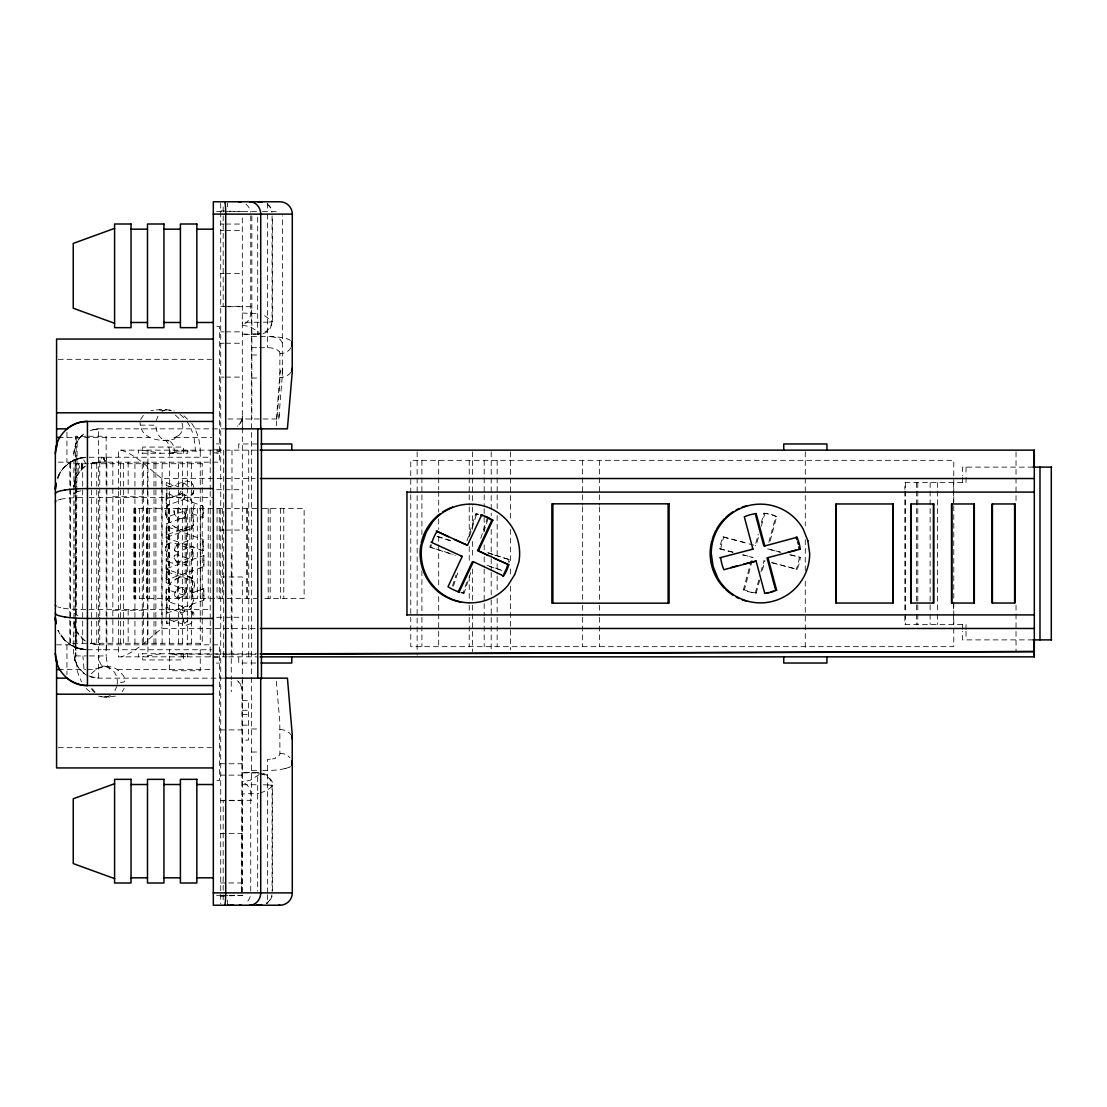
<?xml version="1.0" encoding="UTF-8"?>
<svg xmlns="http://www.w3.org/2000/svg" width="1107" height="1107" viewBox="0 0 1107 1107"><rect width="100%" height="100%" fill="white"/><g stroke="black" fill="none" stroke-linecap="round" stroke-linejoin="round"><path stroke-width="0.75" stroke-dasharray="5 3.75" d="M146.94 508.459L146.94 598.541L146.844 508.459M228.056 418.986L278.784 418.986L282.299 375.536L282.423 215.837M282.299 375.536L282.396 368.244M76.148 488.145L75.816 655.925L77.172 436.255M76.148 486.416L76.245 436.255M241.686 891.149L242.059 688L238.683 681.746M84.201 466.767L76.397 475.968L73.865 486.859L75.428 478.196L81.558 469.133L81.6 461.896M104.667 457.246L104.667 462.173M194.099 614.233L193.31 611.922L180.981 610.455M241.686 892.879L242.322 793.94L258.789 793.373M282.396 371.689L282.423 367.939M103.338 459.184L103.352 457.246L104.473 461.052M184.219 623.006L183.347 619.159M183.416 621.76L183.444 619.159M101.692 458.768L101.719 457.246M242.059 688L242.322 690.491L242.267 680.459M193.324 491.757C195.552 497.223 182.697 494.04 180.316 495.798L179.03 494.151L181.119 491.162M179.265 495.286L179.389 493.611M279.102 351.376A13.976 6.739 -3.8 0 1 279.905 353.105L279.808 385.07L276.335 425.683M78.168 472.938L78.362 463.03M168.015 562.148L174.159 563.449L193.158 556.655L193.158 546.111L178.144 551.59L175.39 551.272L174.56 549.805L176.995 544.879L193.158 538.777L193.158 527.97L166.853 537.186L166.853 547.37L168.901 547.149L166.811 551.314L167.475 549.999M175.28 546.858L174.56 549.805M180.51 529.589L182.752 530.101L178.227 528.842L172.097 525.244L166.105 517.287L165.538 510.036L168.665 504.806L166.188 503.823L166.188 493.168L203.19 506.148L203.093 517.523L203.19 506.148M175.459 515.488C175.722 516.872 171.696 508.929 176.082 508.459M174.256 513.136L174.007 510.521M193.836 490.733L190.1 499.229L194.043 504.432L192.895 511.655L193.434 510.576M185.838 516.236L183.79 511.282L178.864 508.445M184.578 611.092C185.27 609.459 183.042 614.343 181.451 612.641L166.188 607.3L166.188 618.633M185.021 497.486L183.098 499.672L166.853 505.442L166.853 517.121L182.807 511.545C186.543 510.424 186.211 517.246 182.959 517.855L166.853 523.486L166.853 534.709L193.158 525.493L193.158 515.115L191.469 515.475M117.19 684.251C118.172 677.512 114.865 669.832 108.292 667.258A15.332 13.118 90 0 0 97.541 668.656L96.876 669.002A22.32 22.32 0 0 0 95.922 669.555L91.411 673.651L89.971 676.349M73.865 490.346L73.865 453.538C73.878 445.664 77.836 438.012 84.243 433.432L78.459 439.188M73.865 486.859L74.958 479.608L74.432 481.587M178.988 577.411L170.893 582.683L166.77 588.952L166.437 597.337L169.329 601.447L166.853 602.416L166.853 613.084L203.854 600.105L203.854 588.73L192.175 592.591L194.611 584.205L193.172 579.528L187.65 576.041L178.891 577.411L181.174 576.664M166.078 593.283L166.092 591.816M242.322 429.71L242.322 416.509L241.34 421.338L238.683 425.254M276.335 681.317L279.808 721.93L279.905 753.895A13.893 6.684 3.3 0 1 278.549 756.15A12.883 6.005 1.5 0 1 275.518 757.921M73.865 453.538L75.539 444.599L80.548 436.642L76.397 442.648M192.092 604.63L193.531 600.271L192.092 604.63L189.435 607.023L192.853 613.928L192.314 612.392M185.962 588.786C189.02 591.733 180.552 599.261 177.853 597.988M278.784 418.986L279.255 414.226M182.683 487.08L183.458 483.233M276.459 418.986L279.919 373.46L281.081 369.641A2.463 1.91 0 0 0 282.299 368.534M184.911 593.006L184.177 589.962L182.295 588.398L166.188 582.766L166.188 571.544L192.493 580.76L192.397 591.124L192.493 580.76M185.146 495.161L183.9 499.091M192.023 593.919L192.327 594.597L190.501 590.944M174.781 595.718L174.532 594.556C174.726 588.564 183.375 586.157 184.994 587.845M192.493 567.476L192.397 578.283L192.493 567.476L176.331 561.36L174.117 558.177L174.242 555.617M192.978 493.847L193.739 490.733M192.507 526.724L191.373 527.984L193.185 525.645L193.946 522.047L191.926 513.565M193.78 509.455L193.919 508.307M193.545 493.68L193.531 492.02M242.142 418.612L240.634 422.722L237.493 426.306M759.734 580.068L756.289 592.992L755.292 592.992A40.115 39.977 -90 0 1 743.406 589.81L751.183 560.723M732.709 552.282L719.827 548.823A40.115 39.977 -90 0 1 723.009 536.909L755.223 545.557L758.253 534.252M761.27 522.933L763.858 513.247L764.854 513.247A40.115 39.977 -90 0 1 776.727 516.443L769.822 542.292M743.406 589.81L744.402 589.81L752.165 560.723M758.378 537.49L756.219 545.557L755.223 545.557M761.395 526.171L764.854 513.247M755.292 592.992L758.752 580.068M760.91 571.987L763.927 560.682L764.909 560.682L761.464 573.606M768.839 542.292L775.744 516.443L776.727 516.443M180.496 610.594L179.68 611.507L181.742 614.759L181.119 615.824M168.236 559.104L165.33 552.199L166.451 545.281M165.441 547.605L165.746 546.401M166.451 590.363L166.77 588.952M181.963 423.026C184.509 428.824 180.995 435.383 175.224 437.445L174.795 438.87C161.996 442.758 139.994 439.59 140.077 422.334M452.459 586.101L456.042 574.962M467.002 540.936L475.719 513.869L476.702 513.869A40.115 39.977 -90 0 1 479.137 514.326M453.455 586.101L458.575 570.188M469.534 536.162L476.702 513.869M460.72 592.619A40.115 39.977 -90 0 0 463.141 593.089L466.725 581.936M480.756 538.362L487.426 517.661M463.141 593.089L464.124 593.089L471.305 570.797M483.801 531.983L488.408 517.661M166.922 551.314L165.995 558.648L167.794 561.83M116.719 686.589L114.851 690.865M193.088 525.645L193.614 524.483M57.813 478.902C61.037 466.434 73.366 457.689 86.014 457.302M272.073 896.075L270.841 899.05L266.317 903.561L268.558 901.61M185.713 516.665L185.298 517.467M191.165 515.308L192.992 511.655M140.644 419.581L143.592 414.876M58.048 476.702C62.462 465.895 73.297 458.284 84.879 457.343L83.841 457.44M184.855 593.504L182.378 594.777M242.322 785.223L242.322 783.95M124.109 688.471L122.282 691.529M57.398 478.044L61.093 471.015L57.896 476.785M169.399 619.754L186.197 625.22L190.293 623.878L192.701 620.349M73.865 493.694L77.988 491.453M166.285 507.836L167.641 505.968M242.322 323.064L242.322 321.791M190.971 623.31L192.078 621.94M166.742 544.769L169.675 542.956L173.495 542.79L192.493 549.584L192.397 560.142L192.493 549.584M184.454 594.971L185.132 594.196M81.558 469.133L86.526 465.3M178.338 435.701L172.706 438.497M185.45 622.84L187.969 620.46M184.592 518.145L185.021 517.827M176.124 545.779L176.995 544.879M259.066 774.623L250.21 780.269L242.322 781.777M174.394 555.271L177.48 554.662L192.493 560.142M266.317 903.561L267.133 902.855A12.343 11.983 -90 0 0 271.921 894.802M63.694 467.749L70.336 462.173A32.089 32.089 0 0 1 86.235 457.26M255.136 628.472L161.843 628.472C148.753 638.255 137.047 651.663 121.244 656.852M182.655 530.101L186.986 530.211L191.469 527.984M182.89 596.272L183.61 595.663M178.891 588.343L176.705 590.1M191.027 605.75L189.726 606.594M174.92 579.57L176.802 578.38M185.187 623.006L184.426 623.103M68.426 463.487L76.023 459.336M289.467 767.165L290.477 766.597M184.329 518.408L179.403 518.477L175.944 516.153M188.619 529.755L190.127 528.994M110.188 695.514L108.292 696.428A15.332 13.118 -90 0 1 104.238 697.175L98.537 696.082M242.322 334.12L259.08 333.996L242.322 334.549M260.325 793.082C266.012 790.689 277.082 786.869 270.482 779.065L265.971 774.43L263.106 773.447M259.08 333.996L257.682 334.549L257.682 214.121M97.541 668.656L103.325 666.788A20.881 20.881 0 0 1 109.787 666.746C117.37 665.708 135.331 685.98 117.356 681.843M168.458 487.052L184.578 481.42C188.135 479.857 193.642 482.887 193.808 487.481M182.018 493.611L166.853 498.953L166.853 487.62L166.949 498.953L182.018 493.611L185.077 494.718M166.853 568.486L203.854 555.506L203.854 566.784L166.853 579.764L166.853 568.486L166.949 579.764M192.59 592.688L203.854 588.73M177.826 619.934L166.853 623.753L166.853 620.833L170.132 619.726M172.374 453.233L185.768 450.148M260.076 333.304L257.682 334.12L261.75 333.705M74.127 460.138L84.879 457.343M90.193 430.429L98.537 428.852L224.79 428.852M115.432 696.137L104.238 697.175L99.215 696.012M90.414 463.556L98.537 462.173L219.49 462.173L219.49 326.523L216.405 326.523M175.971 508.459L178.96 508.445M57.785 500.115L60.733 499.354M78.583 458.492L85.723 457.426M91.286 463.266L98.537 462.173L92.476 462.934L94.967 462.435M150.884 410.752L153.665 410.143M263.106 333.553L265.971 332.57L270.482 327.935L272.488 321.57L272.488 215.823M174.532 452.472L169.302 453.233M179.625 597.808L178.767 597.946M98.537 428.852L91.286 429.945L98.537 428.852L98.537 486.471M160.695 653.767L142.166 656.852M216.405 452.14L219.49 451.767L216.405 450.798M94.565 462.505L98.537 462.173M220.722 896.089L242.322 895.342L237.535 895.342M220.722 895.812L242.322 895.342M242.322 313.06L258.789 313.627M183.762 483.15L184.523 483.247M156.488 409.853L167.005 409.825L174.311 411.029M169.302 653.767L227.295 653.933M229.024 653.933L256.672 653.85M171.986 654.099L255.675 654.251M259.149 322.262L242.322 322.262M216.543 211.658L260.782 211.658M262.484 211.658L279.96 211.658M220.722 224.043L224.043 224.043M225.703 224.043L242.322 224.043M220.722 230.491L224.043 230.491M225.703 230.491L242.322 230.491M220.722 273.36L224.043 273.36M225.703 273.36L242.322 273.36M220.722 306.335L224.043 306.335M225.703 306.335L242.322 306.335M220.722 331.865L224.043 331.865M225.703 331.865L242.322 331.865M251.566 336.542L267.617 336.542A23.994 5.646 0 0 1 274.91 336.791L279.407 337.261A24.824 6.241 -0.5 0 1 286.838 338.811M220.722 343.239L224.043 343.239M225.703 343.239L242.322 343.239M251.566 347.667L257.986 347.667M259.591 347.667L267.617 347.667A11.831 5.134 0 0 1 273.54 348.414A12.454 5.673 -0.7 0 1 277.207 349.895L279.089 351.376M251.566 354.973L258.152 354.973M58.311 359.318L211.589 359.318M220.722 377.1L224.043 377.1M225.703 377.1L242.322 377.1M251.566 378.041L258.152 378.041M140.146 425.157L155.935 425.157A15.332 11.07 90 0 0 167.005 440.489L169.26 441.001M86.083 436.255L75.497 436.255L75.497 655.925L77.822 672.724L81.503 681.926M88.435 436.255L106.161 436.255L106.161 486.416M58.311 437.445L149.514 437.445M175.224 437.445L211.658 437.445M216.405 443.907L219.49 443.907M257.059 443.976L238.725 443.976L238.725 450.148M213.319 449.829L219.49 449.829M256.63 450.148L118.394 450.148L118.394 489.764M165.261 440.295L168.139 440.614L166.119 440.337L167.973 441.458L165.829 440.129L168.209 443.533L169.592 451.075L200.27 451.075L200.27 457.246M89.155 457.246L211.589 457.246M58.297 462.173L70.336 462.173M1033.108 467.112L962.55 467.112L962.55 475.678M121.244 450.148C137.047 455.337 148.753 468.745 161.843 478.528L255.136 478.528M171.045 487.08L166.188 485.42L166.188 482.5L178.711 486.859M191.636 482.943L192.743 484.299M182.641 484.479L182.78 487.08M166.188 485.42L166.285 482.5M216.64 489.709L223.489 489.709M225.205 489.709L242.322 489.709M112.831 496.725L143.495 496.725M89.155 497.43L213.319 497.43M190.39 499.644L191.691 500.502M166.188 503.823L166.285 493.168M194.043 504.432L194.195 505.982M166.853 505.442L166.949 517.121M256.879 508.459L133.947 508.459L133.947 598.541L256.575 598.541M262.331 508.459L304.134 508.459L304.134 598.541L262.331 598.541M179.694 508.694L180.496 509.026M165.317 512.97L167.309 519.557M192.023 513.634L203.19 517.523M166.853 523.486L166.949 534.709M203.19 550.746L166.188 537.753L166.188 526.489L203.19 539.469L203.093 550.746L203.19 539.469M174.159 526.669L176.138 527.873M220.722 530.045L224.043 530.045M225.703 530.045L242.322 530.045L242.322 215.132M723.009 536.909L748.166 543.399M166.853 537.186L166.949 547.37M166.188 537.753L166.285 526.489M430.415 544.727A40.115 39.977 -90 0 0 429.945 547.162L453.15 554.372M719.827 548.823L733.706 552.282M174.643 550.234L175.058 550.982M203.854 555.506L203.854 566.784M789.665 554.815L800.319 557.416A40.115 39.977 -90 0 1 797.137 569.344L771.98 562.84M174.117 558.177L176.331 561.36M192.493 578.283L166.188 569.067L166.188 558.883L167.918 559.298M494.621 555.16L509.898 559.782A40.115 39.977 -90 0 1 509.441 562.218M166.188 569.067L166.285 558.883M189.186 576.498L190.695 577.259M220.722 576.955L227.364 576.955M229.024 576.955L242.322 576.955L242.322 891.868M166.188 582.766L166.285 571.544M194.417 585.437L193.891 588.246M181.534 606.179L182.434 606.581L166.188 600.81L166.188 589.132L182.143 594.708M186.405 590.017L186.53 590.709M192.756 590.944L192.065 592.3M192.231 594.597L193.531 600.271M193.005 596.798L192.673 595.677M167.448 599.399L168.209 600.285M203.854 600.105L203.757 588.73M166.188 600.81L166.285 589.132M166.853 602.416L166.949 613.084M166.188 607.3L166.285 615.395M190.224 608.144L191.359 610.22M89.155 609.57L211.589 609.57M112.831 610.275L143.495 610.275M193.075 615.52L192.743 613.928M216.64 617.291L223.489 617.291M225.205 617.291L242.322 617.291M166.853 620.833L166.949 623.753M1033.108 639.888L962.55 639.888L962.55 631.322M56.582 644.827L70.336 644.827A32.089 32.089 0 0 0 86.235 649.74L75.124 647.304L75.124 459.696M90.4 643.444L98.537 644.827L219.49 644.827L219.49 780.477L216.405 780.477M103.338 649.754L104.321 649.754M87.439 649.754L211.589 649.754M75.497 655.925L86.263 655.925M89.446 655.925L106.161 655.925L107.421 665.058L109.621 668.988L106.147 666.663L107.628 667.037M227.253 656.852L118.394 656.852L118.394 620.681M228.665 656.852L256.63 656.852M213.319 657.171L219.49 657.171M216.405 663.093L219.49 663.093M255.772 663.024L238.725 663.024L238.725 656.852M58.297 669.555L85.654 669.555M87.37 669.555L95.922 669.555L95.977 668.13L96.876 669.002M117.397 669.555L211.603 669.555M224.79 678.148L98.537 678.148L91.286 677.055L87.052 674.966M242.322 700.357L248.48 700.357L248.48 740.085L242.322 740.085M242.322 710.237L248.48 710.237M242.322 714.555L248.48 714.555M242.322 725.154L248.48 725.154M251.566 728.959L258.152 728.959M220.722 729.9L227.364 729.9M229.024 729.9L242.322 729.9M58.311 747.682L211.589 747.682M251.566 752.027L258.152 752.027M220.722 763.761L227.364 763.761M229.024 763.761L242.322 763.761M251.566 770.458L261.197 770.458M262.802 770.458L267.617 770.458A24.133 5.673 0 0 0 279.365 769.697M257.682 772.451L242.322 772.451L257.682 772.451L257.682 891.163M242.322 772.88L258.761 772.949M220.722 775.135L227.364 775.135M229.024 775.135L242.322 775.135M242.322 784.738L257.682 784.738A14.806 0.706 0 0 1 259.163 784.738M220.722 800.665L227.364 800.665M229.024 800.665L242.322 800.665M220.722 833.64L227.364 833.64M229.024 833.64L242.322 833.64M220.722 882.957L226.119 882.957M228.817 882.957L242.322 882.957M216.612 895.342L227.973 895.342M163.061 440.475L167.005 440.489A15.332 11.07 -90 0 0 171.225 439.327M107.628 666.539L102.536 665.999M220.722 210.911L242.322 211.658M268.157 784.946L272.488 785.43L272.488 892.879M259.08 773.004L257.682 772.866L258.415 772.907M98.537 644.827L91.286 643.734M109.51 697.189L102.37 696.026M159.325 409.853L164.957 410.628M85.723 649.574L73.491 646.571L75.359 647.401M168.859 410.033L171.46 410.323M142.166 450.148L160.695 453.233M242.322 325.223L250.21 326.731L259.066 332.377M185.768 656.852L174.532 654.528M213.319 452.528L219.49 453.649M80.285 648.951L84.879 649.657C73.27 648.744 62.462 641.119 58.048 630.298M260.076 773.696L263.646 774.457A12.343 11.582 41.8 0 1 272.073 785.596L272.073 891.177M190.805 590.778L192.493 591.124M78.583 648.522L82.513 649.38L76.826 647.955M57.785 606.885L60.733 607.646M780.989 552.227L767.109 548.754L779.992 552.227M790.647 554.815L800.319 557.416M743.364 554.884L753.037 557.485L742.382 554.884M771.358 562.411L797.137 569.344M177.286 597.932L174.906 596.272M100.834 696.663L101.678 696.884M77.988 615.547L73.865 613.306M259.979 773.309L263.646 774.457M90.193 676.571L98.537 678.148L98.537 620.529M437.888 536.452L450.591 540.562M487.689 552.587L509.898 559.782M436.905 536.452L452.777 541.6M488.284 553.099L493.044 554.649M487.08 565.359L502.938 570.506M429.945 547.162L455.337 555.396M489.266 566.383L501.955 570.506M76.023 647.664L68.426 643.513M290.477 340.403L289.467 339.835A25.406 6.628 -1.2 0 0 286.948 338.784M84.201 640.233L76.397 631.032L73.865 620.141C74.847 638.019 67.001 666.525 88.574 676.045M183.956 415.803L190.584 422.113M264.587 315.606L272.488 321.57A14.806 0.692 0 0 1 267.202 322.109M85.391 640.939C78.279 636.636 73.837 628.43 73.865 620.141M182.337 606.581L184.689 610.178M89.985 691.833L85.447 687.765M175.293 415L179.555 419.013M84.243 673.568L77.628 666.566L74.28 657.987L76.397 664.352M95.105 691.958L91.48 687.987M237.479 680.694L240.634 684.264L242.142 688.388M184.786 483.413L188.508 486.983M61.093 635.985L70.336 644.827L63.694 639.251L65.341 640.939L57.896 630.215M191.705 423.358C197.337 431.495 200.104 441.223 200.27 451.075M166.963 598.417L167.558 599.399M99.838 459.931L100.1 462.173M83.758 459.903L85.682 463.57M78.625 463.916L79.981 468.482M74.958 660.713L73.865 653.462M73.92 621.913L74.958 627.392M194.14 438.317L195.538 451.075M173.965 447.795L174.325 451.075M83.938 668.683L82.9 655.925M282.423 342.907L280.099 339.365L274.84 337.303A14.1 5.327 -0.1 0 0 272.073 336.846A13.796 5.134 0 0 0 267.617 336.556M76.508 631.267L76.757 642.807M81.904 462.989L81.946 468.759M105.594 460.18L105.608 462.173M1016.032 451.864L1016.032 501.817M1016.032 605.183L1016.032 651.691M966.037 467.112L966.037 475.678M966.037 477.394L966.037 482.541L904.834 482.541L904.862 489.377M966.037 629.606L966.037 624.459L904.834 624.459L904.834 614.205M966.037 631.322L966.037 639.888M962.55 477.394L962.55 482.541M962.55 624.459L962.55 629.606M953.376 482.541L953.376 489.377M953.376 491.093L953.376 503.062M953.376 603.938L953.376 612.489M953.376 614.205L953.376 624.459M937.449 482.541L937.449 489.377M937.449 491.093L937.449 612.489M937.449 614.205L937.449 624.459M930.129 482.541L930.129 489.377M930.129 491.093L930.129 612.489M930.129 614.205L930.129 624.459M917.8 482.541L917.8 489.377M917.8 491.093L917.8 612.489M917.8 614.205L917.8 624.459M916.513 482.541L916.513 489.377M916.513 491.093L916.513 612.489M916.513 614.205L916.513 624.459M905.484 482.541L905.484 489.377M905.484 491.093L905.484 612.489M905.484 614.205L905.484 624.459M904.834 491.093L904.862 612.489M805.287 451.864L805.287 525.936M805.287 539.718L805.287 570.728M805.287 581.064L805.287 649.961M599.537 460.332L599.537 493.113M599.537 494.829L599.537 505.193M599.537 506.909L599.537 603.536M599.537 605.266L599.537 615.617M599.537 617.346L599.537 646.668M582.642 460.332L582.642 493.113M582.642 494.829L582.642 505.193M582.642 506.909L582.642 603.536M582.642 605.266L582.642 615.617M582.642 617.346L582.642 646.668M510.382 451.864L510.382 520.774M510.382 529.381L510.382 562.107M510.382 568.998L510.382 577.619M510.382 586.226L510.382 649.961M497.154 460.332L497.154 493.113M497.154 494.829L497.154 508.639M497.154 515.544L497.154 556.946M497.154 563.85L497.154 574.201M497.154 575.931L497.154 591.456M497.154 598.361L497.154 615.617M497.154 617.346L497.154 646.668M491.204 451.864L491.204 515.599M491.204 529.381L491.204 556.946M491.204 558.661L491.204 570.728M491.204 572.444L491.204 598.292M491.204 600.008L491.204 651.691M484.188 460.332L484.188 493.113M484.188 494.829L484.188 506.909M484.188 508.639L484.188 532.799M484.188 544.879L484.188 550.054M484.188 556.946L484.188 567.31M484.188 569.026L484.188 601.807M484.188 603.536L484.188 615.617M484.188 617.346L484.188 646.668M472.481 451.864L472.481 505.262M472.481 506.992L472.481 529.381M472.481 541.448L472.481 558.661M472.481 568.998L472.481 603.453M472.481 605.183L472.481 651.691M469.23 460.332L469.23 493.113M469.23 494.829L469.23 505.193M469.23 506.909L469.23 536.245M469.23 546.595L469.23 562.121M469.23 575.931L469.23 603.536M469.23 605.266L469.23 615.617M469.23 617.346L469.23 646.668M438.69 460.332L438.69 489.654M438.69 491.383L438.69 512.084M438.69 518.989L438.69 529.34M438.69 536.245L438.69 543.15M438.69 544.879L438.69 588.011M438.69 596.631L438.69 612.171M438.69 613.887L438.69 646.668M421.905 460.332L421.905 493.113M421.905 494.829L421.905 534.515M421.905 570.755L421.905 615.617M421.905 617.346L421.905 646.668M417.145 451.864L417.145 655.136M410.766 493.113L410.766 460.332L953.777 460.332L953.777 646.668L410.766 646.668L410.766 617.346M410.766 494.829L410.766 615.617M283.766 508.459L283.766 598.541M280.486 508.459L280.486 598.541M272.073 215.823L272.073 321.404A12.343 11.582 -41.8 0 1 263.646 332.543M270.177 508.459L270.177 598.541M268.185 508.459L268.185 598.541M267.617 203.121L267.617 210.316M267.617 214.121L267.617 347.667M267.617 892.879L267.617 759.333A11.79 5.148 0 0 0 272.488 758.876M267.617 894.802L267.617 903.879M251.856 215.851L251.856 418.986M250.736 215.823L250.736 312.894A12.343 11.554 87.2 0 1 242.322 324.78M250.736 891.177L250.736 794.106A12.343 11.554 -87.2 0 0 242.322 782.22M248.743 450.148L248.743 656.852M247.276 508.459L247.276 598.541M246.75 508.459L246.75 598.541M231.986 450.148L231.986 656.852M231.266 553.5L231.266 679.629M231.266 681.358L231.266 691.723M227.613 203.121L227.613 206.871M227.613 900.129L227.613 903.879M223.697 450.148L223.697 656.852M223.185 206.871L223.185 212.198M223.185 215.837L223.185 306.681L251.566 306.681L251.566 800.319L223.185 800.319L223.185 891.163M223.185 894.802L223.185 900.129M222.355 508.459L222.355 598.541M220.722 203.121L220.722 903.879M219.269 508.459L219.269 598.541M217.069 508.459L217.069 598.541M210.219 450.148L210.219 489.764M210.219 491.48L210.219 618.965M210.219 620.681L210.219 656.852M208.227 508.459L208.227 598.541M200.353 508.459L200.353 598.541M200.27 462.173L200.27 486.305M200.27 488.021L200.27 615.534M200.27 617.249L200.27 644.827M200.27 649.754L200.27 670.745L169.592 670.745L169.592 649.754M197.309 508.459L197.309 598.541M191.4 463.722L191.4 643.278M189.85 508.459L189.85 598.541M187.733 450.148L187.733 453.233L138.375 453.233L138.375 450.148M187.733 656.852L187.733 653.767L138.375 653.767L138.375 656.852M187.332 462.173L187.332 486.305M187.332 488.021L187.332 615.534M187.332 617.249L187.332 644.827M186.502 508.459L186.502 598.541M185.173 508.459L185.173 598.541M183.416 453.233L183.416 447.062L142.692 447.062L142.692 453.233M183.416 653.767L183.416 659.938L142.692 659.938L142.692 653.767M182.53 462.173L182.53 489.751M182.53 491.466L182.53 618.979M182.53 620.695L182.53 644.827M178.476 463.722L178.559 643.278M177.438 508.459L177.438 598.541M169.592 451.075L169.592 457.246M169.592 462.173L169.592 489.751M169.592 491.466L169.592 618.979M169.592 620.695L169.592 644.827M169.039 508.459L169.039 598.541M168.458 508.459L168.458 598.541M162.106 463.722L162.106 643.278M161.843 478.528L161.843 628.472M155.893 463.722L155.866 643.278M153.998 463.722L153.998 643.278M149.57 508.459L149.57 598.541M147.937 450.148L147.937 489.764M147.937 491.48L147.937 618.965M147.937 620.681L147.937 656.852M147.618 463.722L147.618 643.278M143.495 462.173L143.495 644.827M142.263 463.722L142.263 643.278M139.44 508.459L139.44 598.541M135.704 508.459L135.704 598.541M135.234 508.459L135.234 598.541M134.929 463.722L134.929 643.278M134.265 508.459L134.265 598.541M128.163 462.173L128.163 496.725M128.163 610.275L128.163 644.827M123.638 463.722L123.638 643.278M120.58 463.722L120.58 643.278M118.394 491.48L118.394 618.965M112.831 462.173L112.831 644.827M106.867 463.722L106.867 643.278M106.535 457.246L106.535 462.173M106.535 644.827L106.535 649.754M106.161 488.145L106.161 655.925M99.755 462.173L99.755 486.305M99.755 488.021L99.755 615.534M99.755 617.249L99.755 644.827M98.537 491.425L98.537 617.291M96.752 463.722L96.752 643.278M91.507 463.722L91.507 643.278M82.679 463.722L82.679 643.278M73.865 491.978L73.865 618.439M70.419 463.722L70.419 643.278M66.932 432.187L66.932 462.173M66.932 644.827L66.932 674.813M94.552 692.678A41.25 21.337 -90 0 1 91.687 689.301M101.747 665.362A10.586 5.48 -90 0 1 99.353 660.741M179.957 414.322A41.25 28.547 -90 0 1 185.533 419.705M187.18 421.905A41.25 28.547 -90 0 1 192.424 432.339M156.474 420.411A15.332 11.07 90 0 1 158.038 416.135M161.968 411.486A15.332 11.07 90 0 1 167.005 409.825A15.332 11.07 -90 0 1 170.672 410.697M170.326 441.638A10.586 7.32 -90 0 1 173.522 446.259M267.41 204.145A12.343 12.343 0 0 1 271.893 210.316M267.133 204.145A12.343 11.983 -90 0 1 271.921 212.198M267.105 322.109A14.917 0.706 0 0 1 263.383 322.206M263.397 784.794A14.806 0.706 0 0 1 268.212 784.946M245.962 204.145A12.343 11.554 -90 0 1 250.597 212.198M77.891 491.453A24.7 3.985 0.2 0 1 80.936 490.844M250.168 896.684A12.343 11.554 -90 0 1 245.962 902.855M85.82 609.666A31.992 4.4 -0.2 0 1 60.332 607.674M60.332 499.326A31.992 4.4 0.2 0 1 85.82 497.334M290.947 347.806A12.343 10.793 0 0 1 279.96 353.7M290.947 372.256A12.343 9.52 0 0 1 279.96 377.459M279.96 753.3A12.343 10.793 0 0 1 289.937 757.742M275.712 758.018A12.094 5.507 0.7 0 1 272.571 758.945M279.96 729.541A12.343 9.52 0 0 1 290.947 734.744M285.025 768.59A24.617 6.005 0.2 0 1 279.255 769.642M289.287 767.137A25.212 6.421 0.7 0 1 285.011 768.59M475.719 513.869A40.115 39.977 -90 0 1 478.141 514.326M508.916 559.782A40.115 39.977 -90 0 1 508.445 562.218M464.124 593.089A40.115 39.977 90 0 1 461.702 592.619M430.941 547.162A40.115 39.977 90 0 1 431.398 544.727M763.858 513.247A40.115 39.977 -90 0 1 775.744 516.443M799.323 557.416A40.115 39.977 -90 0 1 796.141 569.344M756.289 592.992A40.115 39.977 90 0 1 744.402 589.81M720.823 548.823A40.115 39.977 90 0 1 724.006 536.909M202.249 463.722L69.824 463.722L69.824 643.278L202.249 643.278L202.249 463.722M98.758 655.967L98.841 657.752L98.758 655.967"/><path stroke-width="1.5" d="M260.076 450.148L1034.298 450.148L1034.312 628.472L1034.298 656.852L260.076 656.852M225.703 678.148L287.433 678.148L292.248 734.674L292.303 892.879A12.343 12.343 0 0 1 279.96 905.222L213.319 905.222L213.319 201.778L279.96 201.778A12.343 12.343 0 0 1 292.303 214.121L292.248 372.326L287.391 428.852L225.703 428.852M56.927 663.079L55.35 653.462L55.35 453.538L56.927 443.921M55.862 483.634L55.35 489.322L55.973 483.026M55.35 453.538C55.073 436.379 70.281 421.213 87.439 421.449L213.319 421.449M431.066 542.181L462.242 556.434L448.031 586.71A40.115 39.977 90 0 0 459.17 591.968L473.367 561.692L503.547 575.931A40.115 39.977 -90 0 0 508.777 564.764L477.615 550.525L491.812 520.248L492.809 520.248L478.598 550.525M454.41 539.566L467.472 545.267L481.67 514.99A40.115 39.977 -90 0 1 492.809 520.248M55.35 493.694L55.959 492.67A32.657 5.3 0.4 0 1 64.856 490.055M55.35 501.845L55.973 500.959M231.349 904.793L230.574 905.222L233.425 904.931M114.588 228.374L73.242 243.415L73.242 308.23L114.588 323.286M114.588 783.714L73.242 798.77L73.242 863.585L114.588 878.626M278.729 905.222L279.96 905.222M260.519 904.793L257.682 905.222M719.73 557.803L752.926 549.141L744.305 516.817A40.115 39.977 -90 0 1 756.178 513.62L764.812 545.945L797.026 537.282A40.115 39.977 90 0 1 800.209 549.197L767.013 557.859L775.633 590.183L776.63 590.183L767.995 557.859M730.966 567.559L737.4 565.815M743.849 564.086L756.109 561.055L764.743 593.38A40.115 39.977 90 0 0 776.63 590.183M787.949 552.241L796.002 550.068M756.109 561.055L723.895 569.718A40.115 39.977 -90 0 1 720.712 557.803M64.676 490.027L69.547 489.405M239.167 905.222L240.98 905.069M260.076 905.222L261.958 905.069L256.533 905.222M260.117 653.836L1034.312 651.566L260.865 654.223M213.319 214.121L292.303 214.121M131.041 229.177L147.494 229.177M163.947 229.177L180.399 229.177M196.866 229.177L213.319 229.177M131.041 322.483L147.494 322.483M163.947 322.483L180.399 322.483M196.866 322.483L213.319 322.483M213.319 339.06L56.582 339.06L56.582 447.339M56.582 412.814L213.319 412.814M56.582 428.852L66.932 428.852A32.089 32.089 0 0 1 87.439 421.449L87.439 685.551L213.319 685.551M56.582 437.445L60.027 437.445M261.1 443.976L291.791 443.976L291.791 450.148M1033.108 467.112L1051.65 467.112M260.325 478.528L1034.312 478.528M213.319 488.561L87.439 488.561A31.812 4.871 0 0 0 69.63 489.419M406.712 492.103L1034.312 492.103M755.195 513.62L756.178 513.62M481.67 514.99L480.687 514.99A40.115 39.977 -90 0 1 483.026 515.765M436.31 531.028L467.472 545.267M797.026 537.282L796.044 537.282A40.115 39.977 90 0 1 796.971 539.579M764.812 545.945L763.83 545.945L755.624 515.239M751.944 549.141L752.926 549.141M800.209 549.197L799.226 549.197A40.115 39.977 90 0 0 798.88 546.747M461.245 556.434L462.242 556.434M473.367 561.692L472.371 561.692L458.173 591.968L459.17 591.968M494.206 558.357L508.777 564.764M502.55 575.931L503.547 575.931M406.712 614.897L1034.312 614.897M213.319 618.439L87.439 618.439A31.812 4.871 0 0 1 69.63 617.581M260.325 628.472L1034.312 628.472M1033.108 639.888L1051.65 639.888M261.1 663.024L291.791 663.024L291.791 656.852M56.582 669.555L59.999 669.555M56.582 678.148L66.932 678.148A32.089 32.089 0 0 0 87.439 685.551C70.281 685.787 55.073 670.621 55.35 653.462M56.582 694.186L213.319 694.186M213.319 767.94L56.582 767.94L56.582 659.661M131.041 784.517L147.494 784.517M163.947 784.517L180.399 784.517M196.866 784.517L213.319 784.517M131.041 877.823L147.494 877.823M163.947 877.823L180.399 877.823M196.866 877.823L213.319 877.823M213.319 892.879L292.303 892.879M238.559 201.778L240.98 201.931L239.167 201.778M262.082 201.931L260.103 201.778L261.958 201.931M227.613 905.222L229.107 905.222M64.676 616.973L69.547 617.595M259.135 201.778L260.519 202.207M258.069 201.778L259.149 202.207M437.818 531.734L448.377 536.715M477.615 550.525L488.173 555.506M55.35 605.155L55.973 606.041M55.35 613.306L55.959 614.33A32.657 5.3 -0.4 0 0 64.856 616.945M55.973 623.974L55.35 617.678L55.862 623.366M1051.29 467.112L1051.29 639.888M1039.985 467.112L1039.985 639.888M1034.242 450.148L1034.242 467.375M1034.242 639.625L1034.242 656.852M1014.607 503.962L1014.607 603.038M992.412 503.962L992.412 603.038M974.022 503.962L974.022 603.038M951.812 503.962L951.812 603.038M933.422 503.962L933.422 603.038M911.227 503.962L911.227 603.038M892.837 503.962L892.837 603.038M836.186 503.962L836.186 603.038M826.929 450.148L826.929 443.976L783.742 443.976L783.742 450.148M826.929 656.852L826.929 663.024L783.742 663.024L783.742 656.852M668.116 503.823L668.116 603.177M552.863 503.823L552.863 603.177M406.961 492.103L406.961 614.897M261.446 428.34L261.446 678.66M260.712 428.852L260.712 214.121A12.343 11.084 -90 0 0 249.642 201.778M260.712 678.148L260.712 892.879A12.343 11.084 -90 0 1 249.642 905.222M257.793 428.852L257.793 678.148M291.819 765.38A26.042 6.919 1.9 0 0 292.179 764.743L292.303 764.093A12.343 10.793 0 0 0 291.695 760.758M291.805 341.62A26.305 6.988 -1.9 0 1 292.303 342.907A12.343 10.793 0 0 1 291.695 346.242M292.303 367.939A12.343 9.52 0 0 1 291.695 370.887M224.638 905.222A12.343 1.079 90 0 0 225.703 892.879L225.703 214.121A12.343 1.079 90 0 0 224.638 201.778M291.695 736.113A12.343 9.52 0 0 1 292.303 739.061M773.35 591.11A40.115 39.977 -90 0 1 771.012 591.899M768.632 592.549A40.115 39.977 -90 0 1 766.21 593.034M797.76 541.932A40.115 39.977 90 0 1 798.396 544.326M746.644 601.184A49.358 49.206 -90 0 1 742.05 599.703M739.061 598.458A49.358 49.206 -90 0 1 736.169 597.033M733.401 595.428A49.358 49.206 -90 0 1 725.735 589.519M724.587 588.412A49.358 49.206 -90 0 1 711.843 540.728M712.285 539.178A49.358 49.206 -90 0 1 715.994 530.225M716.769 528.814A49.358 49.206 -90 0 1 724.587 518.588M725.735 517.481A49.358 49.206 -90 0 1 733.401 511.572M736.169 509.967A49.358 49.206 -90 0 1 739.061 508.542M742.05 507.297A49.358 49.206 -90 0 1 746.644 505.816M432.062 542.181A40.115 39.977 90 0 1 437.293 531.028M485.323 516.678A40.115 39.977 -90 0 1 491.812 520.248M507.795 564.764A40.115 39.977 -90 0 1 503.879 573.841M460.623 602.056A49.358 49.206 -90 0 1 423.607 571.696M423.04 570.202A49.358 49.206 -90 0 1 420.909 544.741M421.213 543.163A49.358 49.206 -90 0 1 439.949 513.883M442.579 512.057A49.358 49.206 -90 0 1 452.666 507.034M426.043 532.522L421.988 544.741A49.358 49.206 -90 0 0 508.002 585.34L514.797 574.436L518.851 562.218A49.358 49.206 -90 0 0 432.837 521.618L426.043 532.522M131.041 224.001L114.588 224.001L114.588 327.658L131.041 327.658L131.041 224.001M163.947 224.001L147.494 224.001L147.494 327.658L163.947 327.658L163.947 224.001M196.866 224.001L180.399 224.001L180.399 327.658L196.866 327.658L196.866 224.001M669.098 503.823L551.867 503.823L551.867 603.177L669.098 603.177L669.098 503.823M893.128 503.962L835.896 503.962L835.896 603.038L893.128 603.038L893.128 503.962M933.727 503.962L910.923 503.962L910.923 603.038L933.727 603.038L933.727 503.962M974.312 503.962L951.522 503.962L951.522 603.038L974.312 603.038L974.312 503.962M1014.911 503.962L992.107 503.962L992.107 603.038L1014.911 603.038L1014.911 503.962M131.041 779.342L114.588 779.342L114.588 882.999L131.041 882.999L131.041 779.342M163.947 779.342L147.494 779.342L147.494 882.999L163.947 882.999L163.947 779.342M196.866 779.342L180.399 779.342L180.399 882.999L196.866 882.999L196.866 779.342M807.847 540.769L803.073 528.814A49.358 49.206 -90 0 0 711.261 553.5L713.088 566.231L717.848 578.186A49.358 49.206 -90 0 0 809.674 553.5L807.847 540.769"/></g></svg>
